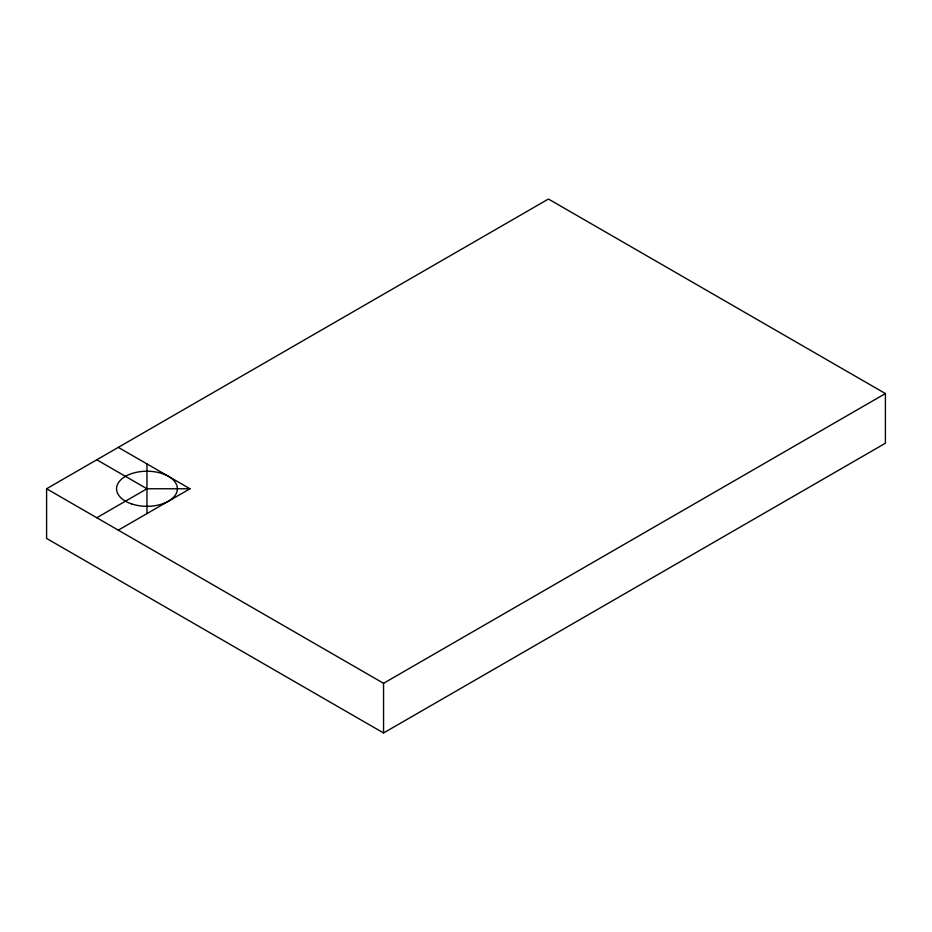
<?xml version="1.0" encoding="UTF-8"?>
<svg xmlns="http://www.w3.org/2000/svg" width="932" height="932" viewBox="0 0 932 932"><rect width="100%" height="100%" fill="white"/><g stroke="black" fill="none" stroke-linecap="round" stroke-linejoin="round"><path stroke-width="1.4" d="M46.6 488.764L548.447 199.029L885.4 393.56L885.4 443.236L383.553 732.971L46.6 538.44L46.6 488.764L383.553 683.307L885.4 393.56M96.788 517.738L146.965 488.764L189.988 488.764L118.294 530.157M118.294 447.372L189.988 488.764M96.788 459.791L146.965 488.764M383.553 683.307L383.553 732.971M146.965 463.926L146.965 513.602M131.761 503.967A30.418 17.557 0 0 0 177.383 488.764A30.418 17.557 0 0 0 131.761 473.561A30.418 17.557 0 0 0 131.761 503.967"/></g></svg>
